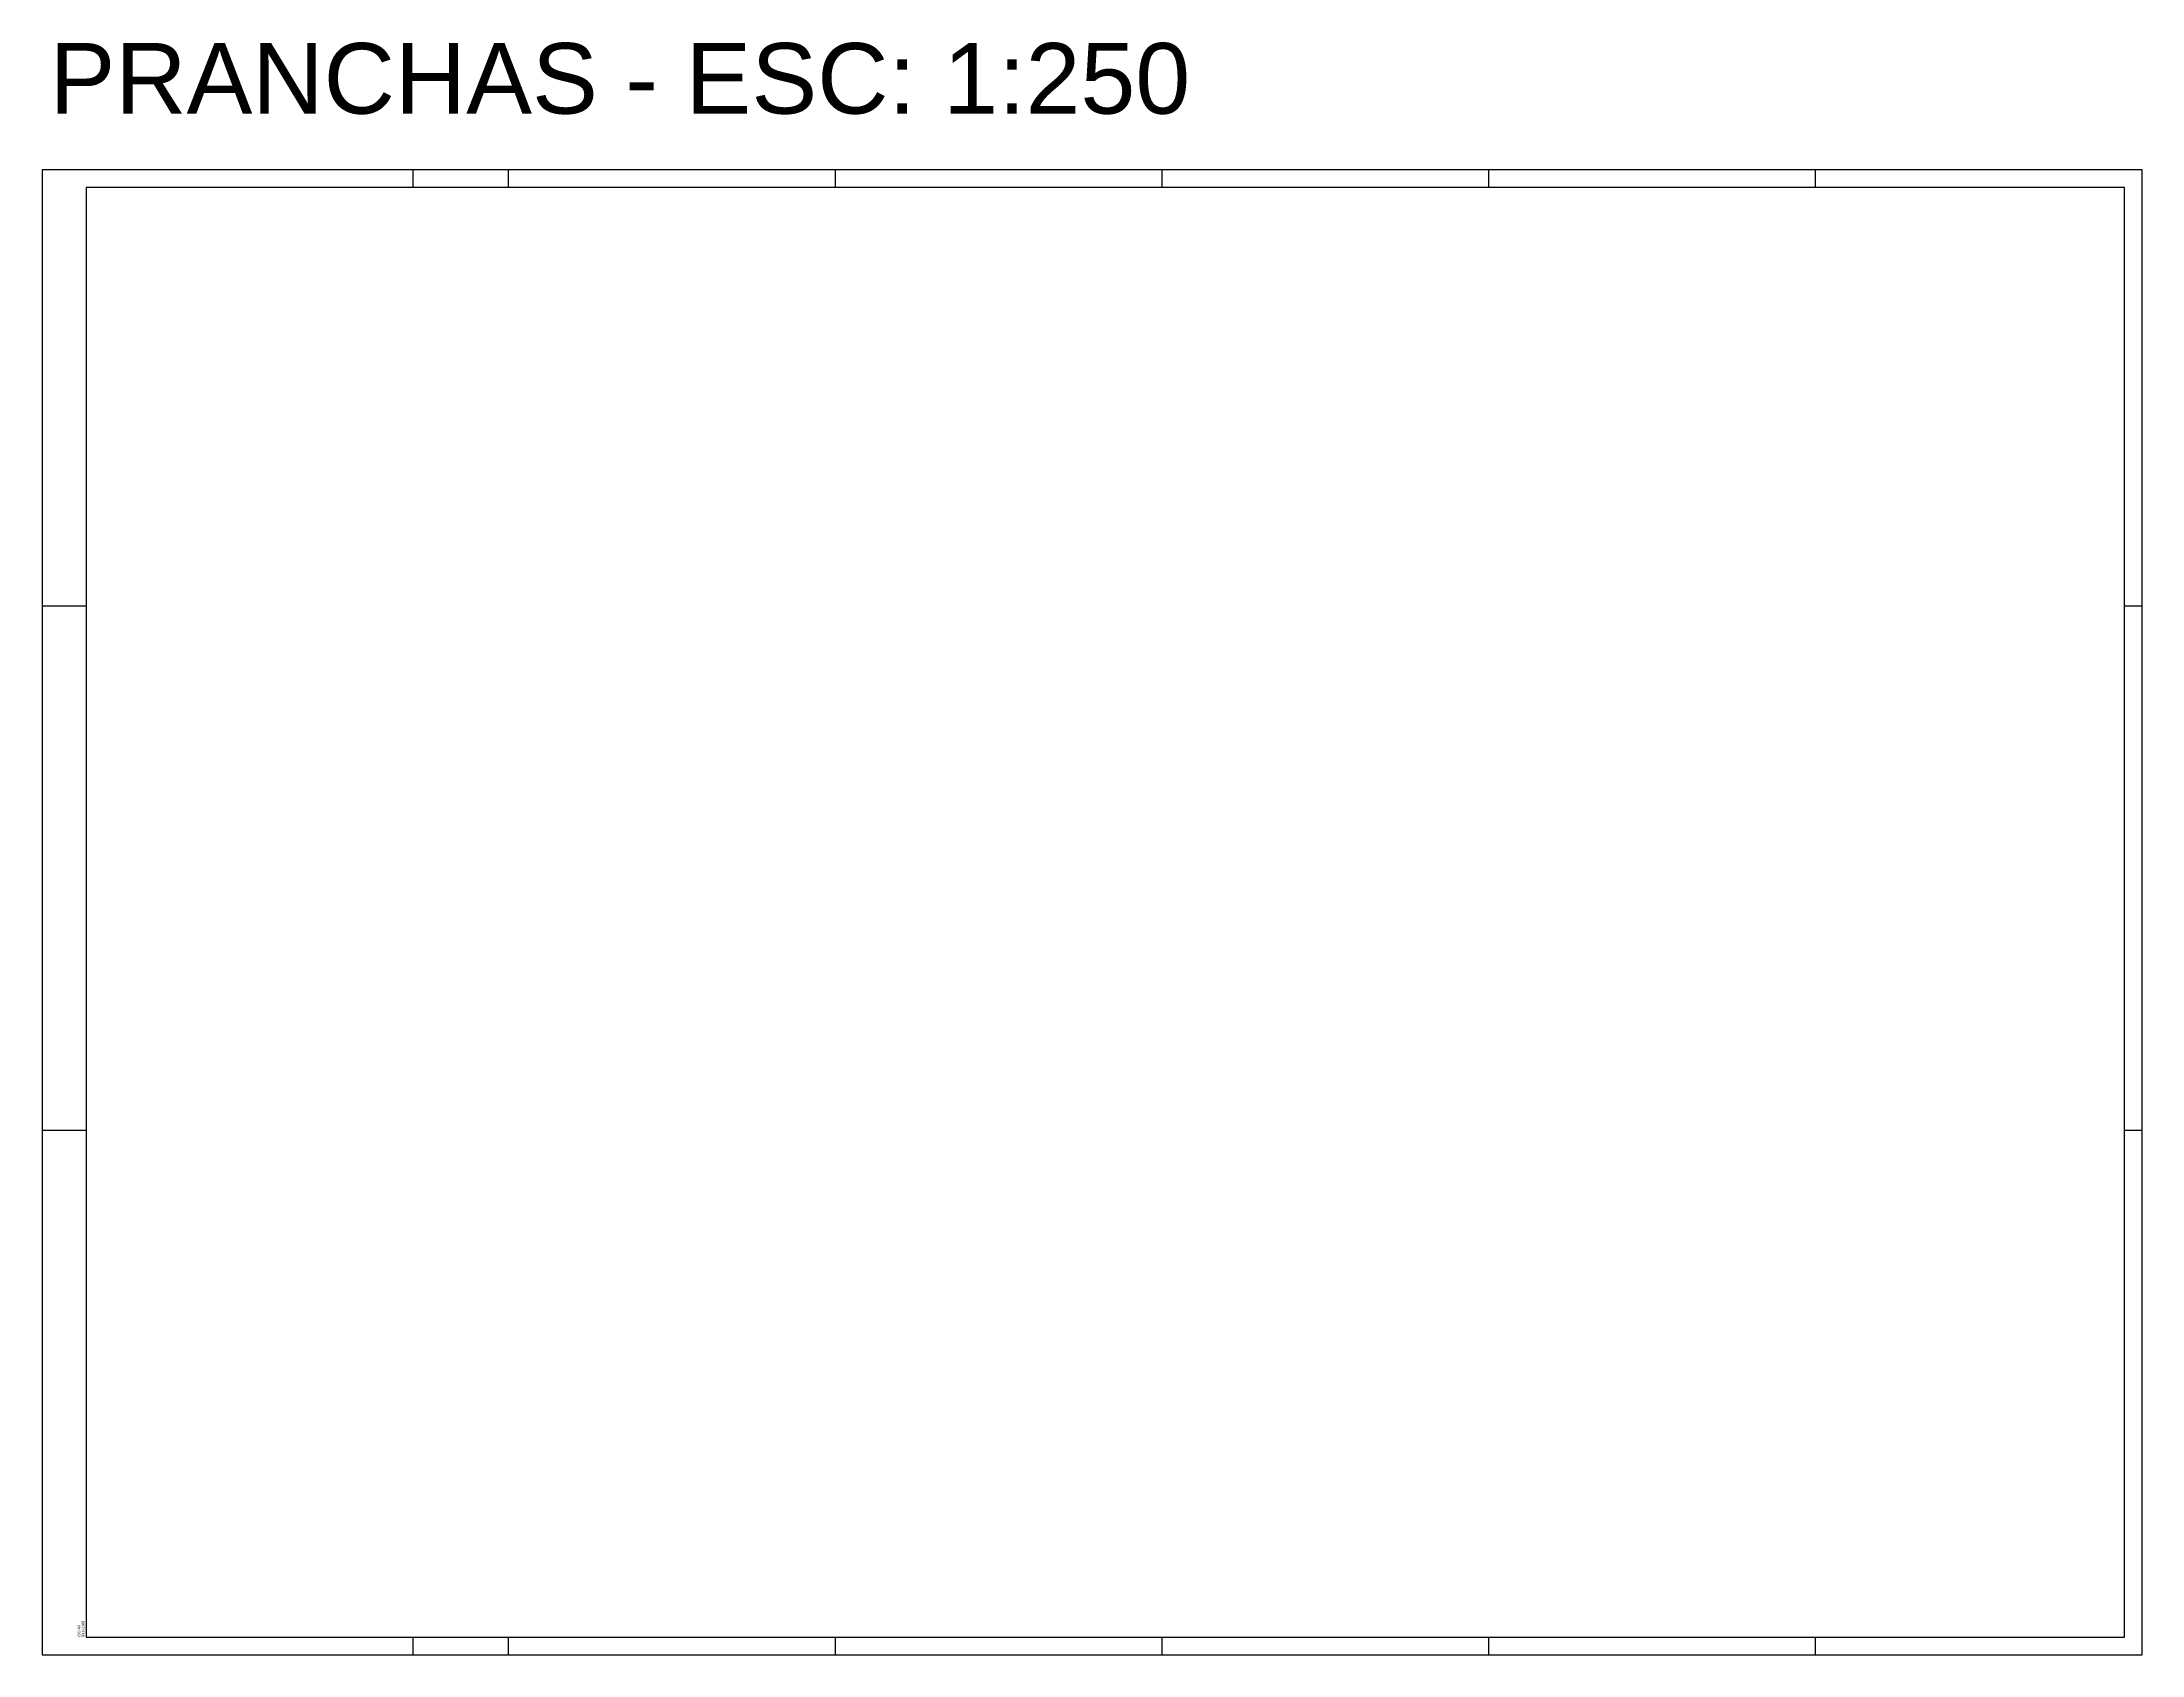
# Model space of a CAD drawing. Header units: millimetres. Extents: x 0 to 687901, y 0 to 346525.
# Drawn here: x 5320 to 35045, y 85450 to 108286 of the extents above; entities that cross this region are included whole.
import ezdxf

# ---------------------------------------------------------------- set-up
doc = ezdxf.new("R2010")
doc.units = ezdxf.units.MM
for name, color, linetype in [('ARQ_Prancha', 7, 'Continuous'), ('ARQ_Prancha lin_grossa', 111, 'Continuous'), ('ARQ_Texto', 7, 'Continuous')]:
    doc.layers.add(name, color=color, linetype=linetype)
doc.styles.add('ARIAL', font='arial.ttf')
doc.styles.add('DES-ROMANS', font='arial.ttf')

msp = doc.modelspace()

# ---------------------------------------------------------------- linework, layer by layer
at = {"layer": 'ARQ_Prancha'}
for p, q in [((10570, 106475), (10570, 106225)), ((11920, 106475), (11920, 106225)), ((16545, 106475), (16545, 106225)), ((21170, 106475), (21170, 106225)), ((25795, 106475), (25795, 106225)), ((30420, 106475), (30420, 106225)), ((5945, 100300), (5320, 100300)), ((35045, 100300), (34795, 100300)), ((5945, 92875), (5320, 92875)), ((35045, 92875), (34795, 92875)), ((10570, 85700), (10570, 85450)), ((11920, 85700), (11920, 85450)), ((16545, 85700), (16545, 85450)), ((21170, 85700), (21170, 85450)), ((25795, 85700), (25795, 85450)), ((30420, 85700), (30420, 85450))]:
    msp.add_line(p, q, dxfattribs=at)
msp.add_lwpolyline([(5320, 85450), (35045, 85450), (35045, 106475), (5320, 106475)], close=True, dxfattribs=at)
at = {"layer": 'ARQ_Prancha lin_grossa'}
msp.add_lwpolyline([(34795, 85700), (34795, 106225), (5945, 106225), (5945, 85700), (34795, 85700)], close=True, dxfattribs=at)

# ---------------------------------------------------------------- texts
at = {"layer": 'ARQ_Prancha', "style": 'DES-ROMANS'}
for s, p in [('841x1189', (5918, 85706)), ('ISO A0', (5862, 85706))]:
    msp.add_text(s, height=37.5, rotation=90, dxfattribs=at).set_placement(p)
at = {"layer": 'ARQ_Texto', "style": 'ARIAL'}
msp.add_text('PRANCHAS - ESC: 1:250', height=1000, dxfattribs=at).set_placement((5426, 107271))

doc.saveas('drawing.dxf')
